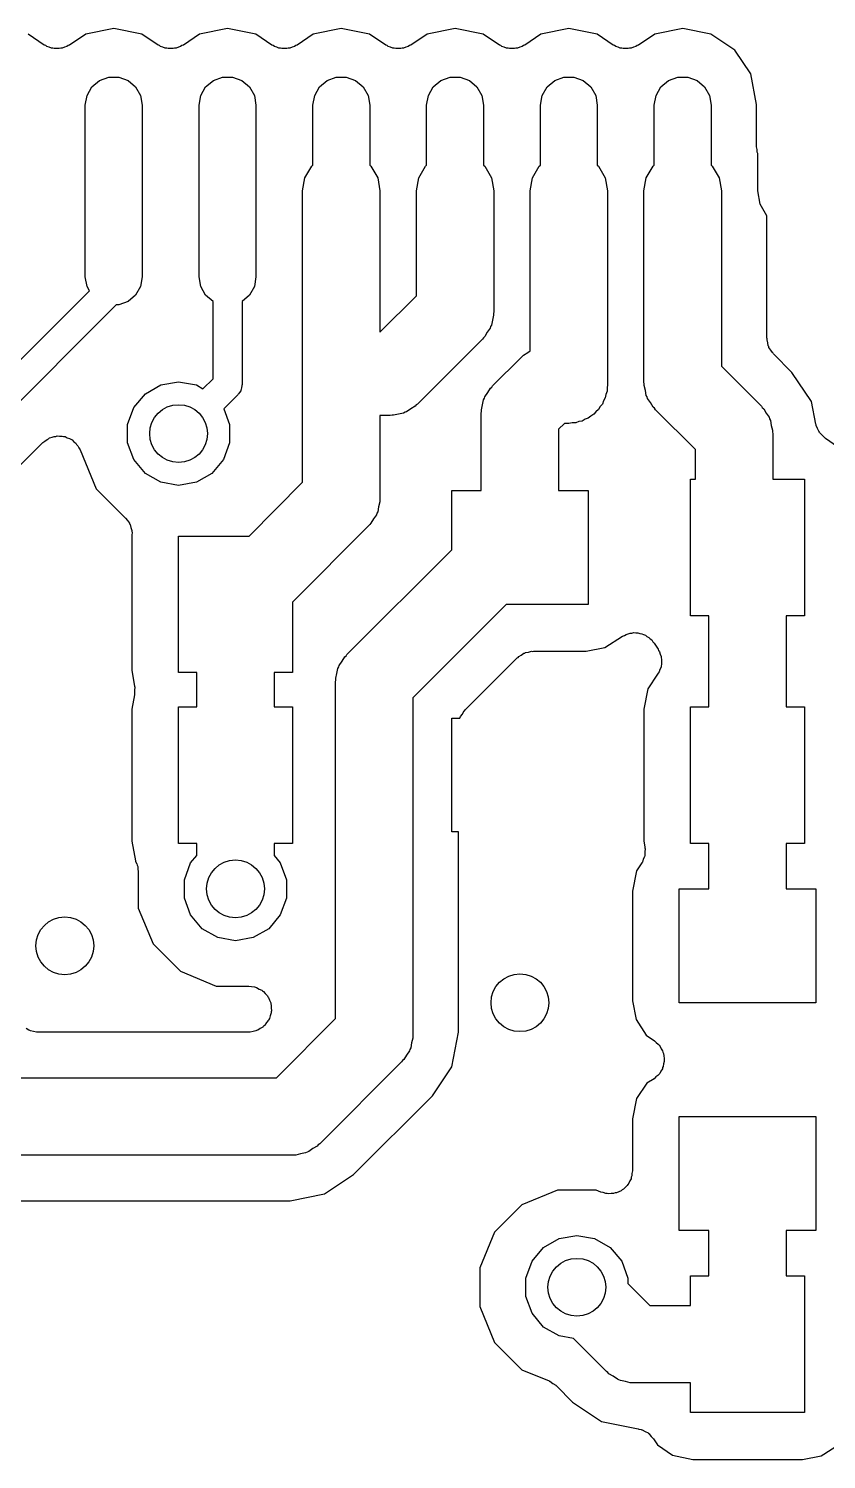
# Model space of a CAD drawing. Extents: x 85 to 210, y -138 to -65.
# Drawn here: x 152.84 to 156.35, y -130.26 to -123.97 of the extents above; entities that cross this region are included whole.
import ezdxf

# ---------------------------------------------------------------- set-up
doc = ezdxf.new("R2010")
doc.units = 0
doc.header["$MEASUREMENT"] = 0
doc.layers.add('BLACK', color=7, linetype='CONTINUOUS')

msp = doc.modelspace()

# ---------------------------------------------------------------- linework, layer by layer
at = {"layer": 'Black'}
for p, q in [((152.91, -124.043), (152.839, -123.995)), ((153.092, -123.995), (153.021, -124.043)), ((153.215, -123.971), (153.092, -123.995)), ((153.339, -123.995), (153.215, -123.971)), ((153.41, -124.043), (153.339, -123.995)), ((153.592, -123.995), (153.521, -124.043)), ((153.715, -123.971), (153.592, -123.995)), ((153.839, -123.995), (153.715, -123.971)), ((153.91, -124.043), (153.839, -123.995)), ((154.092, -123.995), (154.021, -124.043)), ((154.215, -123.971), (154.092, -123.995)), ((154.339, -123.995), (154.215, -123.971)), ((154.41, -124.043), (154.339, -123.995)), ((154.592, -123.995), (154.521, -124.043)), ((154.715, -123.971), (154.592, -123.995)), ((154.839, -123.995), (154.715, -123.971)), ((154.91, -124.043), (154.839, -123.995)), ((155.092, -123.995), (155.021, -124.043)), ((155.215, -123.971), (155.092, -123.995)), ((155.339, -123.995), (155.215, -123.971)), ((155.41, -124.043), (155.339, -123.995)), ((155.592, -123.995), (155.521, -124.043)), ((155.715, -123.971), (155.592, -123.995)), ((155.839, -123.995), (155.715, -123.971)), ((155.944, -124.065), (155.839, -123.995)), ((152.916, -124.045), (152.91, -124.043)), ((152.921, -124.049), (152.916, -124.045)), ((152.931, -124.052), (152.921, -124.049)), ((152.941, -124.057), (152.931, -124.052)), ((152.948, -124.057), (152.941, -124.057)), ((152.954, -124.059), (152.948, -124.057)), ((152.965, -124.058), (152.954, -124.059)), ((152.976, -124.059), (152.965, -124.058)), ((152.982, -124.057), (152.976, -124.059)), ((152.989, -124.057), (152.982, -124.057)), ((152.999, -124.052), (152.989, -124.057)), ((153.009, -124.049), (152.999, -124.052)), ((153.015, -124.045), (153.009, -124.049)), ((153.021, -124.043), (153.015, -124.045)), ((153.416, -124.045), (153.41, -124.043)), ((153.421, -124.049), (153.416, -124.045)), ((153.431, -124.052), (153.421, -124.049)), ((153.441, -124.057), (153.431, -124.052)), ((153.448, -124.057), (153.441, -124.057)), ((153.454, -124.059), (153.448, -124.057)), ((153.465, -124.058), (153.454, -124.059)), ((153.476, -124.059), (153.465, -124.058)), ((153.482, -124.057), (153.476, -124.059)), ((153.489, -124.057), (153.482, -124.057)), ((153.499, -124.052), (153.489, -124.057)), ((153.509, -124.049), (153.499, -124.052)), ((153.515, -124.045), (153.509, -124.049)), ((153.521, -124.043), (153.515, -124.045)), ((153.916, -124.045), (153.91, -124.043)), ((153.921, -124.049), (153.916, -124.045)), ((153.931, -124.052), (153.921, -124.049)), ((153.941, -124.057), (153.931, -124.052)), ((153.948, -124.057), (153.941, -124.057)), ((153.954, -124.059), (153.948, -124.057)), ((153.965, -124.058), (153.954, -124.059)), ((153.976, -124.059), (153.965, -124.058)), ((153.982, -124.057), (153.976, -124.059)), ((153.989, -124.057), (153.982, -124.057)), ((153.999, -124.052), (153.989, -124.057)), ((154.009, -124.049), (153.999, -124.052)), ((154.015, -124.045), (154.009, -124.049)), ((154.021, -124.043), (154.015, -124.045)), ((154.416, -124.045), (154.41, -124.043)), ((154.421, -124.049), (154.416, -124.045)), ((154.431, -124.052), (154.421, -124.049)), ((154.441, -124.057), (154.431, -124.052)), ((154.448, -124.057), (154.441, -124.057)), ((154.454, -124.059), (154.448, -124.057)), ((154.465, -124.058), (154.454, -124.059)), ((154.476, -124.059), (154.465, -124.058)), ((154.482, -124.057), (154.476, -124.059)), ((154.489, -124.057), (154.482, -124.057)), ((154.499, -124.052), (154.489, -124.057)), ((154.509, -124.049), (154.499, -124.052)), ((154.515, -124.045), (154.509, -124.049)), ((154.521, -124.043), (154.515, -124.045)), ((154.916, -124.045), (154.91, -124.043)), ((154.921, -124.049), (154.916, -124.045)), ((154.931, -124.052), (154.921, -124.049)), ((154.941, -124.057), (154.931, -124.052)), ((154.948, -124.057), (154.941, -124.057)), ((154.954, -124.059), (154.948, -124.057)), ((154.965, -124.058), (154.954, -124.059)), ((154.976, -124.059), (154.965, -124.058)), ((154.982, -124.057), (154.976, -124.059)), ((154.989, -124.057), (154.982, -124.057)), ((154.999, -124.052), (154.989, -124.057)), ((155.009, -124.049), (154.999, -124.052)), ((155.015, -124.045), (155.009, -124.049)), ((155.021, -124.043), (155.015, -124.045)), ((155.416, -124.045), (155.41, -124.043)), ((155.421, -124.049), (155.416, -124.045)), ((155.431, -124.052), (155.421, -124.049)), ((155.441, -124.057), (155.431, -124.052)), ((155.448, -124.057), (155.441, -124.057)), ((155.454, -124.059), (155.448, -124.057)), ((155.465, -124.058), (155.454, -124.059)), ((155.476, -124.059), (155.465, -124.058)), ((155.482, -124.057), (155.476, -124.059)), ((155.489, -124.057), (155.482, -124.057)), ((155.499, -124.052), (155.489, -124.057)), ((155.509, -124.049), (155.499, -124.052)), ((155.515, -124.045), (155.509, -124.049)), ((155.521, -124.043), (155.515, -124.045)), ((156.014, -124.17), (155.944, -124.065)), ((153.153, -124.199), (153.193, -124.184)), ((153.193, -124.184), (153.237, -124.184)), ((153.237, -124.184), (153.278, -124.199)), ((153.653, -124.199), (153.693, -124.184)), ((153.693, -124.184), (153.737, -124.184)), ((153.737, -124.184), (153.778, -124.199)), ((154.153, -124.199), (154.193, -124.184)), ((154.193, -124.184), (154.237, -124.184)), ((154.237, -124.184), (154.278, -124.199)), ((154.653, -124.199), (154.693, -124.184)), ((154.693, -124.184), (154.737, -124.184)), ((154.737, -124.184), (154.778, -124.199)), ((155.153, -124.199), (155.193, -124.184)), ((155.193, -124.184), (155.237, -124.184)), ((155.237, -124.184), (155.278, -124.199)), ((155.653, -124.199), (155.693, -124.184)), ((155.693, -124.184), (155.737, -124.184)), ((155.737, -124.184), (155.778, -124.199)), ((156.04, -124.304), (156.014, -124.17)), ((153.098, -124.265), (153.119, -124.227)), ((153.119, -124.227), (153.153, -124.199)), ((153.278, -124.199), (153.311, -124.227)), ((153.311, -124.227), (153.333, -124.265)), ((153.598, -124.265), (153.619, -124.227)), ((153.619, -124.227), (153.653, -124.199)), ((153.778, -124.199), (153.811, -124.227)), ((153.811, -124.227), (153.833, -124.265)), ((154.098, -124.265), (154.119, -124.227)), ((154.119, -124.227), (154.153, -124.199)), ((154.278, -124.199), (154.311, -124.227)), ((154.311, -124.227), (154.333, -124.265)), ((154.598, -124.265), (154.619, -124.227)), ((154.619, -124.227), (154.653, -124.199)), ((154.778, -124.199), (154.811, -124.227)), ((154.811, -124.227), (154.833, -124.265)), ((155.098, -124.265), (155.119, -124.227)), ((155.119, -124.227), (155.153, -124.199)), ((155.278, -124.199), (155.311, -124.227)), ((155.311, -124.227), (155.333, -124.265)), ((155.598, -124.265), (155.619, -124.227)), ((155.619, -124.227), (155.653, -124.199)), ((155.778, -124.199), (155.811, -124.227)), ((155.811, -124.227), (155.833, -124.265)), ((153.09, -124.307), (153.098, -124.265)), ((153.09, -125.061), (153.09, -124.307)), ((153.333, -124.265), (153.34, -124.307)), ((153.34, -124.307), (153.34, -125.061)), ((153.59, -124.307), (153.598, -124.265)), ((153.59, -125.061), (153.59, -124.307)), ((153.833, -124.265), (153.84, -124.307)), ((153.84, -124.307), (153.84, -125.061)), ((154.09, -124.307), (154.098, -124.265)), ((154.09, -124.571), (154.09, -124.307)), ((154.333, -124.265), (154.34, -124.307)), ((154.34, -124.307), (154.34, -124.571)), ((154.59, -124.307), (154.598, -124.265)), ((154.59, -124.571), (154.59, -124.307)), ((154.833, -124.265), (154.84, -124.307)), ((154.84, -124.307), (154.84, -124.571)), ((155.09, -124.307), (155.098, -124.265)), ((155.09, -124.571), (155.09, -124.307)), ((155.333, -124.265), (155.34, -124.307)), ((155.34, -124.307), (155.34, -124.571)), ((155.59, -124.307), (155.598, -124.265)), ((155.59, -124.571), (155.59, -124.307)), ((155.833, -124.265), (155.84, -124.307)), ((155.84, -124.307), (155.84, -124.571)), ((156.04, -124.491), (156.04, -124.304)), ((156.042, -124.502), (156.04, -124.491)), ((156.043, -124.514), (156.042, -124.502)), ((156.045, -124.519), (156.043, -124.514)), ((156.045, -124.684), (156.045, -124.519)), ((154.045, -124.684), (154.055, -124.626)), ((154.055, -124.626), (154.085, -124.575)), ((154.085, -124.575), (154.09, -124.571)), ((154.34, -124.571), (154.345, -124.575)), ((154.345, -124.575), (154.375, -124.626)), ((154.375, -124.626), (154.385, -124.684)), ((154.545, -124.684), (154.555, -124.626)), ((154.555, -124.626), (154.585, -124.575)), ((154.585, -124.575), (154.59, -124.571)), ((154.84, -124.571), (154.845, -124.575)), ((154.845, -124.575), (154.875, -124.626)), ((154.875, -124.626), (154.885, -124.684)), ((155.045, -124.684), (155.055, -124.626)), ((155.055, -124.626), (155.085, -124.575)), ((155.085, -124.575), (155.09, -124.571)), ((155.34, -124.571), (155.345, -124.575)), ((155.345, -124.575), (155.375, -124.626)), ((155.375, -124.626), (155.385, -124.684)), ((155.545, -124.684), (155.555, -124.626)), ((155.555, -124.626), (155.585, -124.575)), ((155.585, -124.575), (155.59, -124.571)), ((155.84, -124.571), (155.845, -124.575)), ((155.845, -124.575), (155.875, -124.626)), ((155.875, -124.626), (155.885, -124.684)), ((154.045, -125.5), (154.045, -124.684)), ((154.385, -124.684), (154.385, -125.305)), ((154.545, -125.145), (154.545, -124.684)), ((154.885, -124.684), (154.885, -125.215)), ((155.045, -125.387), (155.045, -124.684)), ((155.385, -124.684), (155.385, -125.535)), ((155.545, -125.524), (155.545, -124.684)), ((155.885, -124.684), (155.885, -125.454)), ((156.055, -124.742), (156.045, -124.684)), ((156.085, -124.794), (156.055, -124.742)), ((156.085, -125.33), (156.085, -124.794)), ((156.085, -124.794), (156.085, -124.794)), ((153.098, -125.104), (153.09, -125.061)), ((153.34, -125.061), (153.333, -125.104)), ((153.598, -125.104), (153.59, -125.061)), ((153.84, -125.061), (153.833, -125.104)), ((152.295, -125.936), (153.108, -125.123)), ((153.108, -125.123), (153.098, -125.104)), ((153.333, -125.104), (153.311, -125.142)), ((153.619, -125.142), (153.598, -125.104)), ((153.833, -125.104), (153.811, -125.142)), ((153.226, -125.184), (152.366, -126.045)), ((153.237, -125.184), (153.226, -125.184)), ((153.278, -125.17), (153.237, -125.184)), ((153.311, -125.142), (153.278, -125.17)), ((153.652, -125.169), (153.619, -125.142)), ((153.652, -125.509), (153.652, -125.169)), ((153.811, -125.142), (153.779, -125.169)), ((153.779, -125.169), (153.779, -125.535)), ((154.385, -125.305), (154.545, -125.145)), ((154.879, -125.251), (154.875, -125.273)), ((154.884, -125.23), (154.879, -125.251)), ((154.885, -125.215), (154.884, -125.222)), ((154.884, -125.222), (154.884, -125.23)), ((154.856, -125.305), (154.845, -125.324)), ((154.869, -125.287), (154.856, -125.305)), ((154.871, -125.28), (154.869, -125.287)), ((154.875, -125.273), (154.871, -125.28)), ((154.835, -125.335), (154.55, -125.62)), ((154.84, -125.329), (154.835, -125.335)), ((154.845, -125.324), (154.84, -125.329)), ((156.086, -125.334), (156.085, -125.33)), ((156.086, -125.338), (156.086, -125.334)), ((156.089, -125.351), (156.086, -125.338)), ((156.091, -125.364), (156.089, -125.351)), ((156.093, -125.368), (156.091, -125.364)), ((156.094, -125.372), (156.093, -125.368)), ((156.102, -125.383), (156.094, -125.372)), ((156.109, -125.394), (156.102, -125.383)), ((154.88, -125.54), (155.005, -125.415)), ((155.005, -125.415), (155.011, -125.41)), ((155.011, -125.41), (155.016, -125.405)), ((155.016, -125.405), (155.035, -125.394)), ((155.035, -125.394), (155.045, -125.387)), ((156.112, -125.397), (156.109, -125.394)), ((156.114, -125.4), (156.112, -125.397)), ((156.195, -125.481), (156.114, -125.4)), ((153.607, -125.553), (153.652, -125.509)), ((154.045, -125.964), (154.045, -125.5)), ((155.885, -125.454), (156.061, -125.63)), ((156.281, -125.609), (156.195, -125.481)), ((153.354, -125.575), (153.422, -125.536)), ((153.422, -125.536), (153.5, -125.522)), ((153.5, -125.522), (153.578, -125.536)), ((153.578, -125.536), (153.607, -125.553)), ((153.768, -125.569), (153.764, -125.576)), ((153.773, -125.562), (153.768, -125.569)), ((153.775, -125.557), (153.773, -125.559)), ((153.773, -125.559), (153.773, -125.562)), ((153.776, -125.548), (153.775, -125.557)), ((153.778, -125.54), (153.776, -125.548)), ((153.779, -125.535), (153.778, -125.538)), ((153.778, -125.538), (153.778, -125.54)), ((154.846, -125.588), (154.859, -125.57)), ((154.859, -125.57), (154.87, -125.551)), ((154.87, -125.551), (154.876, -125.546)), ((154.876, -125.546), (154.88, -125.54)), ((155.383, -125.564), (155.377, -125.578)), ((155.385, -125.535), (155.383, -125.55)), ((155.383, -125.55), (155.383, -125.564)), ((155.546, -125.532), (155.545, -125.524)), ((155.546, -125.539), (155.546, -125.532)), ((155.552, -125.561), (155.546, -125.539)), ((155.555, -125.582), (155.552, -125.561)), ((153.276, -125.71), (153.303, -125.636)), ((153.303, -125.636), (153.354, -125.575)), ((153.76, -125.58), (153.699, -125.641)), ((153.762, -125.577), (153.76, -125.58)), ((153.764, -125.576), (153.762, -125.577)), ((154.54, -125.63), (154.52, -125.641)), ((154.544, -125.624), (154.54, -125.63)), ((154.55, -125.62), (154.544, -125.624)), ((154.831, -125.645), (154.836, -125.624)), ((154.836, -125.624), (154.84, -125.602)), ((154.84, -125.602), (154.844, -125.595)), ((154.844, -125.595), (154.846, -125.588)), ((155.353, -125.631), (155.345, -125.644)), ((155.362, -125.62), (155.353, -125.631)), ((155.367, -125.606), (155.362, -125.62)), ((155.375, -125.593), (155.367, -125.606)), ((155.377, -125.578), (155.375, -125.593)), ((155.559, -125.589), (155.555, -125.582)), ((155.561, -125.596), (155.559, -125.589)), ((155.574, -125.614), (155.561, -125.596)), ((155.585, -125.634), (155.574, -125.614)), ((155.591, -125.638), (155.585, -125.634)), ((156.061, -125.63), (156.065, -125.636)), ((156.065, -125.636), (156.071, -125.641)), ((156.3, -125.708), (156.281, -125.609)), ((153.699, -125.641), (153.724, -125.71)), ((154.43, -125.67), (154.385, -125.67)), ((154.385, -125.67), (154.385, -126.035)), ((154.438, -125.669), (154.43, -125.67)), ((154.445, -125.669), (154.438, -125.669)), ((154.467, -125.664), (154.445, -125.669)), ((154.488, -125.66), (154.467, -125.664)), ((154.495, -125.656), (154.488, -125.66)), ((154.502, -125.654), (154.495, -125.656)), ((154.52, -125.641), (154.502, -125.654)), ((154.83, -125.66), (154.831, -125.653)), ((154.83, -126), (154.83, -125.66)), ((154.831, -125.653), (154.831, -125.645)), ((155.259, -125.697), (155.245, -125.702)), ((155.273, -125.695), (155.259, -125.697)), ((155.286, -125.687), (155.273, -125.695)), ((155.3, -125.682), (155.286, -125.687)), ((155.312, -125.673), (155.3, -125.682)), ((155.324, -125.665), (155.312, -125.673)), ((155.334, -125.654), (155.324, -125.665)), ((155.345, -125.644), (155.334, -125.654)), ((155.595, -125.645), (155.591, -125.638)), ((155.771, -125.82), (155.595, -125.645)), ((156.071, -125.641), (156.082, -125.66)), ((156.082, -125.66), (156.095, -125.678)), ((156.095, -125.678), (156.097, -125.685)), ((156.097, -125.685), (156.101, -125.692)), ((156.101, -125.692), (156.104, -125.714)), ((152.944, -125.766), (152.954, -125.762)), ((152.954, -125.762), (152.96, -125.762)), ((152.96, -125.762), (152.966, -125.76)), ((152.966, -125.76), (152.977, -125.761)), ((152.977, -125.761), (152.988, -125.761)), ((152.988, -125.761), (152.995, -125.763)), ((153.276, -125.79), (153.276, -125.71)), ((153.724, -125.71), (153.724, -125.79)), ((155.196, -125.705), (155.17, -125.73)), ((155.17, -125.73), (155.17, -126)), ((155.215, -125.705), (155.196, -125.705)), ((155.23, -125.702), (155.215, -125.705)), ((155.245, -125.702), (155.23, -125.702)), ((156.104, -125.714), (156.11, -125.735)), ((156.11, -125.735), (156.109, -125.743)), ((156.109, -125.743), (156.111, -125.75)), ((156.111, -125.75), (156.111, -125.95)), ((156.302, -125.712), (156.3, -125.708)), ((156.302, -125.715), (156.302, -125.712)), ((156.308, -125.728), (156.302, -125.715)), ((156.313, -125.74), (156.308, -125.728)), ((156.316, -125.743), (156.313, -125.74)), ((156.317, -125.747), (156.316, -125.743)), ((156.327, -125.756), (156.317, -125.747)), ((156.336, -125.766), (156.327, -125.756)), ((152.514, -126.179), (152.904, -125.789)), ((152.904, -125.789), (152.913, -125.783)), ((152.913, -125.783), (152.922, -125.776)), ((152.922, -125.776), (152.928, -125.773)), ((152.928, -125.773), (152.933, -125.769)), ((152.933, -125.769), (152.944, -125.766)), ((152.995, -125.763), (153.001, -125.763)), ((153.001, -125.763), (153.011, -125.768)), ((153.011, -125.768), (153.021, -125.771)), ((153.021, -125.771), (153.027, -125.775)), ((153.027, -125.775), (153.033, -125.778)), ((153.033, -125.778), (153.04, -125.786)), ((153.04, -125.786), (153.049, -125.792)), ((153.049, -125.792), (153.052, -125.798)), ((153.052, -125.798), (153.057, -125.803)), ((153.057, -125.803), (153.062, -125.812)), ((153.062, -125.812), (153.068, -125.822)), ((153.068, -125.822), (153.138, -125.992)), ((153.303, -125.864), (153.276, -125.79)), ((153.724, -125.79), (153.697, -125.864)), ((155.771, -125.95), (155.771, -125.82)), ((156.339, -125.768), (156.336, -125.766)), ((156.342, -125.771), (156.339, -125.768)), ((156.396, -125.808), (156.342, -125.771)), ((153.354, -125.925), (153.303, -125.864)), ((153.697, -125.864), (153.646, -125.925)), ((153.422, -125.964), (153.354, -125.925)), ((153.646, -125.925), (153.578, -125.964)), ((155.75, -126.55), (155.75, -125.95)), ((155.75, -125.95), (155.771, -125.95)), ((156.111, -125.95), (156.25, -125.95)), ((156.25, -125.95), (156.25, -126.55)), ((153.138, -125.992), (153.267, -126.121)), ((153.5, -125.978), (153.422, -125.964)), ((153.578, -125.964), (153.5, -125.978)), ((153.81, -126.2), (154.045, -125.964)), ((154.7, -126.26), (154.7, -126)), ((154.7, -126), (154.83, -126)), ((155.17, -126), (155.3, -126)), ((155.3, -126), (155.3, -126.5)), ((154.379, -126.071), (154.375, -126.093)), ((154.384, -126.05), (154.379, -126.071)), ((154.385, -126.035), (154.384, -126.042)), ((154.384, -126.042), (154.384, -126.05)), ((153.267, -126.121), (153.275, -126.132)), ((153.275, -126.132), (153.284, -126.143)), ((154.356, -126.125), (154.345, -126.144)), ((154.369, -126.107), (154.356, -126.125)), ((154.371, -126.099), (154.369, -126.107)), ((154.375, -126.093), (154.371, -126.099)), ((153.284, -126.143), (153.285, -126.147)), ((153.285, -126.147), (153.287, -126.149)), ((153.287, -126.149), (153.29, -126.163)), ((153.29, -126.163), (153.295, -126.176)), ((153.296, -126.183), (153.294, -126.197)), ((153.294, -126.197), (153.294, -126.202)), ((153.294, -126.202), (153.294, -126.791)), ((153.295, -126.176), (153.295, -126.18)), ((153.295, -126.18), (153.296, -126.183)), ((153.5, -126.8), (153.5, -126.2)), ((153.5, -126.2), (153.81, -126.2)), ((154.335, -126.155), (154, -126.49)), ((154.34, -126.149), (154.335, -126.155)), ((154.345, -126.144), (154.34, -126.149)), ((154.24, -126.72), (154.7, -126.26)), ((154, -126.49), (154, -126.8)), ((154.94, -126.5), (154.53, -126.91)), ((155.3, -126.5), (154.94, -126.5)), ((155.83, -126.55), (155.75, -126.55)), ((155.83, -126.95), (155.83, -126.55)), ((156.25, -126.55), (156.17, -126.55)), ((156.17, -126.55), (156.17, -126.95)), ((155.373, -126.69), (155.451, -126.64)), ((155.451, -126.64), (155.46, -126.637)), ((155.46, -126.637), (155.467, -126.632)), ((155.467, -126.632), (155.475, -126.63)), ((155.475, -126.63), (155.484, -126.627)), ((155.484, -126.627), (155.492, -126.626)), ((155.492, -126.626), (155.501, -126.624)), ((155.501, -126.624), (155.509, -126.625)), ((155.509, -126.625), (155.518, -126.625)), ((155.518, -126.625), (155.527, -126.628)), ((155.527, -126.628), (155.535, -126.629)), ((155.535, -126.629), (155.543, -126.633)), ((155.543, -126.633), (155.551, -126.635)), ((155.551, -126.635), (155.558, -126.641)), ((155.558, -126.641), (155.566, -126.645)), ((155.291, -126.706), (155.373, -126.69)), ((155.566, -126.645), (155.572, -126.651)), ((155.572, -126.651), (155.579, -126.656)), ((155.579, -126.656), (155.584, -126.664)), ((155.584, -126.664), (155.59, -126.67)), ((155.59, -126.67), (155.607, -126.697)), ((155.607, -126.697), (155.609, -126.703)), ((155.609, -126.703), (155.613, -126.708)), ((154.204, -126.775), (154.206, -126.768)), ((154.206, -126.768), (154.219, -126.75)), ((154.219, -126.75), (154.23, -126.731)), ((154.23, -126.731), (154.236, -126.726)), ((154.236, -126.726), (154.24, -126.72)), ((154.759, -126.964), (154.988, -126.735)), ((154.988, -126.735), (154.992, -126.733)), ((154.992, -126.733), (154.995, -126.729)), ((154.995, -126.729), (155.006, -126.723)), ((155.006, -126.723), (155.017, -126.715)), ((155.017, -126.715), (155.021, -126.714)), ((155.021, -126.714), (155.025, -126.712)), ((155.025, -126.712), (155.037, -126.71)), ((155.037, -126.71), (155.05, -126.706)), ((155.05, -126.706), (155.054, -126.707)), ((155.054, -126.707), (155.059, -126.706)), ((155.059, -126.706), (155.291, -126.706)), ((155.613, -126.708), (155.616, -126.719)), ((155.616, -126.719), (155.62, -126.729)), ((155.62, -126.729), (155.621, -126.735)), ((155.622, -126.764), (155.62, -126.77)), ((155.621, -126.735), (155.622, -126.741)), ((155.622, -126.741), (155.622, -126.752)), ((155.622, -126.752), (155.622, -126.764)), ((153.294, -126.791), (153.307, -126.859)), ((153.58, -126.8), (153.5, -126.8)), ((153.58, -126.95), (153.58, -126.8)), ((154, -126.8), (153.92, -126.8)), ((153.92, -126.8), (153.92, -126.95)), ((154.191, -126.825), (154.196, -126.804)), ((154.191, -126.833), (154.191, -126.825)), ((154.196, -126.804), (154.2, -126.782)), ((154.2, -126.782), (154.204, -126.775)), ((155.605, -126.807), (155.562, -126.871)), ((155.608, -126.802), (155.605, -126.807)), ((155.612, -126.797), (155.608, -126.802)), ((155.615, -126.786), (155.612, -126.797)), ((155.62, -126.776), (155.615, -126.786)), ((155.62, -126.77), (155.62, -126.776)), ((153.307, -126.859), (153.307, -126.861)), ((153.307, -126.861), (153.308, -126.863)), ((153.308, -126.863), (153.307, -126.878)), ((153.307, -126.878), (153.307, -126.894)), ((153.307, -126.894), (153.307, -126.896)), ((154.19, -126.84), (154.191, -126.833)), ((154.19, -128.32), (154.19, -126.84)), ((155.562, -126.871), (155.544, -126.96)), ((153.307, -126.898), (153.294, -126.96)), ((153.307, -126.896), (153.307, -126.898)), ((153.5, -127.55), (153.5, -126.95)), ((153.5, -126.95), (153.58, -126.95)), ((153.92, -126.95), (154, -126.95)), ((154, -126.95), (154, -127.55)), ((154.53, -126.91), (154.53, -128.39)), ((155.75, -127.55), (155.75, -126.95)), ((155.75, -126.95), (155.83, -126.95)), ((156.17, -126.95), (156.25, -126.95)), ((156.25, -126.95), (156.25, -127.55)), ((153.294, -126.96), (153.294, -127.541)), ((154.7, -127.5), (154.7, -127)), ((154.7, -127), (154.736, -127)), ((154.736, -127), (154.738, -126.997)), ((154.738, -126.997), (154.739, -126.992)), ((154.739, -126.992), (154.747, -126.982)), ((154.747, -126.982), (154.753, -126.97)), ((154.753, -126.97), (154.757, -126.968)), ((154.757, -126.968), (154.759, -126.964)), ((155.544, -126.96), (155.544, -127.541)), ((154.73, -127.5), (154.7, -127.5)), ((154.73, -128.38), (154.73, -127.5)), ((153.294, -127.541), (153.31, -127.627)), ((153.58, -127.55), (153.5, -127.55)), ((153.58, -127.603), (153.58, -127.55)), ((154, -127.55), (153.92, -127.55)), ((153.92, -127.55), (153.92, -127.603)), ((155.544, -127.541), (155.549, -127.565)), ((155.549, -127.565), (155.549, -127.57)), ((155.549, -127.57), (155.55, -127.574)), ((155.55, -127.574), (155.549, -127.587)), ((155.83, -127.55), (155.75, -127.55)), ((155.83, -127.75), (155.83, -127.55)), ((156.25, -127.55), (156.17, -127.55)), ((156.17, -127.55), (156.17, -127.75)), ((153.31, -127.627), (153.311, -127.63)), ((153.311, -127.63), (153.317, -127.64)), ((153.317, -127.64), (153.318, -127.646)), ((153.318, -127.646), (153.321, -127.652)), ((153.526, -127.71), (153.553, -127.636)), ((153.553, -127.636), (153.58, -127.603)), ((153.92, -127.603), (153.947, -127.636)), ((153.947, -127.636), (153.974, -127.71)), ((155.533, -127.64), (155.512, -127.671)), ((155.535, -127.636), (155.533, -127.64)), ((155.538, -127.633), (155.535, -127.636)), ((155.542, -127.62), (155.538, -127.633)), ((155.547, -127.609), (155.542, -127.62)), ((155.548, -127.604), (155.547, -127.609)), ((155.549, -127.6), (155.548, -127.604)), ((155.549, -127.587), (155.549, -127.6)), ((153.321, -127.652), (153.321, -127.663)), ((153.321, -127.663), (153.323, -127.674)), ((153.323, -127.674), (153.323, -127.835)), ((153.526, -127.79), (153.526, -127.71)), ((153.974, -127.71), (153.974, -127.79)), ((155.512, -127.671), (155.494, -127.76)), ((155.494, -127.76), (155.494, -128.241)), ((155.7, -128.25), (155.7, -127.75)), ((155.7, -127.75), (155.83, -127.75)), ((156.17, -127.75), (156.3, -127.75)), ((156.3, -127.75), (156.3, -128.25)), ((153.323, -127.835), (153.388, -127.992)), ((153.553, -127.864), (153.526, -127.79)), ((153.974, -127.79), (153.947, -127.864)), ((153.604, -127.925), (153.553, -127.864)), ((153.947, -127.864), (153.896, -127.925)), ((153.672, -127.964), (153.604, -127.925)), ((153.896, -127.925), (153.828, -127.964)), ((153.388, -127.992), (153.508, -128.112)), ((153.75, -127.978), (153.672, -127.964)), ((153.828, -127.964), (153.75, -127.978)), ((153.508, -128.112), (153.665, -128.177)), ((153.665, -128.177), (153.808, -128.177)), ((153.808, -128.177), (153.821, -128.179)), ((153.821, -128.179), (153.834, -128.18)), ((153.834, -128.18), (153.838, -128.182)), ((153.838, -128.182), (153.843, -128.183)), ((153.843, -128.183), (153.854, -128.19)), ((153.854, -128.19), (153.866, -128.195)), ((153.866, -128.195), (153.869, -128.198)), ((153.869, -128.198), (153.873, -128.201)), ((153.873, -128.201), (153.881, -128.21)), ((153.881, -128.21), (153.89, -128.22)), ((153.89, -128.22), (153.892, -128.224)), ((153.892, -128.224), (153.895, -128.227)), ((153.895, -128.227), (153.899, -128.239)), ((153.899, -128.239), (153.905, -128.251)), ((153.905, -128.251), (153.905, -128.256)), ((153.905, -128.256), (153.907, -128.26)), ((153.907, -128.26), (153.907, -128.273)), ((153.907, -128.273), (153.908, -128.286)), ((155.494, -128.241), (155.51, -128.323)), ((156.3, -128.25), (155.7, -128.25)), ((153.886, -128.337), (153.879, -128.348)), ((153.895, -128.327), (153.886, -128.337)), ((153.896, -128.323), (153.895, -128.327)), ((153.899, -128.319), (153.896, -128.323)), ((153.902, -128.307), (153.899, -128.319)), ((153.907, -128.295), (153.902, -128.307)), ((153.908, -128.286), (153.907, -128.29)), ((153.907, -128.29), (153.907, -128.295)), ((153.93, -128.58), (154.19, -128.32)), ((155.51, -128.323), (155.554, -128.392)), ((152.842, -128.371), (152.831, -128.363)), ((152.846, -128.372), (152.842, -128.371)), ((152.85, -128.374), (152.846, -128.372)), ((152.863, -128.376), (152.85, -128.374)), ((152.875, -128.38), (152.863, -128.376)), ((152.88, -128.379), (152.875, -128.38)), ((152.884, -128.38), (152.88, -128.379)), ((153.805, -128.38), (152.884, -128.38)), ((153.81, -128.379), (153.805, -128.38)), ((153.814, -128.38), (153.81, -128.379)), ((153.827, -128.376), (153.814, -128.38)), ((153.84, -128.374), (153.827, -128.376)), ((153.843, -128.372), (153.84, -128.374)), ((153.848, -128.371), (153.843, -128.372)), ((153.858, -128.363), (153.848, -128.371)), ((153.87, -128.357), (153.858, -128.363)), ((153.872, -128.354), (153.87, -128.357)), ((153.874, -128.352), (153.872, -128.354)), ((153.872, -128.354), (153.872, -128.354)), ((153.876, -128.351), (153.874, -128.352)), ((153.879, -128.348), (153.876, -128.351)), ((154.53, -128.39), (154.529, -128.397)), ((154.529, -128.397), (154.529, -128.405)), ((154.7, -128.531), (154.73, -128.38)), ((155.554, -128.392), (155.591, -128.417)), ((154.514, -128.462), (154.501, -128.48)), ((154.516, -128.455), (154.514, -128.462)), ((154.52, -128.448), (154.516, -128.455)), ((154.524, -128.426), (154.52, -128.448)), ((154.529, -128.405), (154.524, -128.426)), ((155.591, -128.417), (155.599, -128.425)), ((155.599, -128.425), (155.608, -128.432)), ((155.608, -128.432), (155.611, -128.437)), ((155.611, -128.437), (155.616, -128.442)), ((155.616, -128.442), (155.621, -128.452)), ((155.621, -128.452), (155.627, -128.461)), ((155.627, -128.461), (155.628, -128.467)), ((154.48, -128.51), (154.12, -128.87)), ((154.484, -128.504), (154.48, -128.51)), ((154.49, -128.499), (154.484, -128.504)), ((154.501, -128.48), (154.49, -128.499)), ((155.628, -128.467), (155.631, -128.473)), ((155.631, -128.518), (155.63, -128.53)), ((155.631, -128.473), (155.632, -128.484)), ((155.634, -128.508), (155.631, -128.518)), ((155.632, -128.484), (155.634, -128.495)), ((155.634, -128.495), (155.634, -128.501)), ((155.634, -128.501), (155.634, -128.508)), ((152.76, -128.58), (153.93, -128.58)), ((154.615, -128.659), (154.7, -128.531)), ((155.589, -128.584), (155.558, -128.604)), ((155.597, -128.576), (155.589, -128.584)), ((155.606, -128.57), (155.597, -128.576)), ((155.61, -128.565), (155.606, -128.57)), ((155.614, -128.561), (155.61, -128.565)), ((155.619, -128.551), (155.614, -128.561)), ((155.626, -128.541), (155.619, -128.551)), ((155.627, -128.535), (155.626, -128.541)), ((155.63, -128.53), (155.627, -128.535)), ((155.558, -128.604), (155.512, -128.671)), ((154.269, -129.005), (154.615, -128.659)), ((155.512, -128.671), (155.494, -128.76)), ((155.494, -128.76), (155.494, -128.989)), ((155.7, -129.25), (155.7, -128.75)), ((155.7, -128.75), (156.3, -128.75)), ((156.3, -128.75), (156.3, -129.25)), ((154.072, -128.904), (154.065, -128.906)), ((154.09, -128.891), (154.072, -128.904)), ((154.109, -128.88), (154.09, -128.891)), ((154.114, -128.874), (154.109, -128.88)), ((154.12, -128.87), (154.114, -128.874)), ((154, -128.92), (152.689, -128.92)), ((154.007, -128.919), (154, -128.92)), ((154.015, -128.919), (154.007, -128.919)), ((154.036, -128.914), (154.015, -128.919)), ((154.058, -128.91), (154.036, -128.914)), ((154.065, -128.906), (154.058, -128.91)), ((154.141, -129.09), (154.269, -129.005)), ((155.488, -129.023), (155.483, -129.033)), ((155.489, -129.017), (155.488, -129.023)), ((155.492, -129.011), (155.489, -129.017)), ((155.494, -128.989), (155.492, -129)), ((155.492, -129), (155.492, -129.011)), ((153.99, -129.12), (154.141, -129.09)), ((155.165, -129.073), (155.008, -129.138)), ((155.335, -129.073), (155.165, -129.073)), ((155.356, -129.082), (155.335, -129.073)), ((155.366, -129.084), (155.356, -129.082)), ((155.377, -129.088), (155.366, -129.084)), ((155.383, -129.088), (155.377, -129.088)), ((155.39, -129.089), (155.383, -129.088)), ((155.401, -129.088), (155.39, -129.089)), ((155.411, -129.088), (155.401, -129.088)), ((155.418, -129.085), (155.411, -129.088)), ((155.424, -129.085), (155.418, -129.085)), ((155.434, -129.08), (155.424, -129.085)), ((155.444, -129.076), (155.434, -129.08)), ((155.449, -129.072), (155.444, -129.076)), ((155.455, -129.069), (155.449, -129.072)), ((155.462, -129.061), (155.455, -129.069)), ((155.471, -129.053), (155.462, -129.061)), ((155.474, -129.048), (155.471, -129.053)), ((155.478, -129.043), (155.474, -129.048)), ((155.483, -129.033), (155.478, -129.043)), ((152.699, -129.12), (153.99, -129.12)), ((155.008, -129.138), (154.888, -129.258)), ((154.888, -129.258), (154.823, -129.415)), ((155.172, -129.286), (155.25, -129.272)), ((155.25, -129.272), (155.328, -129.286)), ((155.83, -129.25), (155.7, -129.25)), ((155.83, -129.45), (155.83, -129.25)), ((156.3, -129.25), (156.17, -129.25)), ((156.17, -129.25), (156.17, -129.45)), ((155.053, -129.386), (155.104, -129.325)), ((155.104, -129.325), (155.172, -129.286)), ((155.328, -129.286), (155.396, -129.325)), ((155.396, -129.325), (155.447, -129.386)), ((155.026, -129.46), (155.053, -129.386)), ((155.447, -129.386), (155.474, -129.46)), ((154.823, -129.415), (154.823, -129.585)), ((155.026, -129.54), (155.026, -129.46)), ((155.474, -129.46), (155.474, -129.484)), ((155.75, -129.58), (155.75, -129.45)), ((155.75, -129.45), (155.83, -129.45)), ((156.17, -129.45), (156.25, -129.45)), ((156.25, -129.45), (156.25, -130.05)), ((155.474, -129.484), (155.57, -129.58)), ((154.823, -129.585), (154.888, -129.742)), ((155.053, -129.614), (155.026, -129.54)), ((155.57, -129.58), (155.75, -129.58)), ((155.104, -129.675), (155.053, -129.614)), ((155.172, -129.714), (155.104, -129.675)), ((155.235, -129.725), (155.172, -129.714)), ((154.888, -129.742), (155.008, -129.862)), ((155.38, -129.87), (155.235, -129.725)), ((155.008, -129.862), (155.128, -129.911)), ((155.386, -129.874), (155.38, -129.87)), ((155.391, -129.88), (155.386, -129.874)), ((155.41, -129.891), (155.391, -129.88)), ((155.428, -129.904), (155.41, -129.891)), ((155.435, -129.906), (155.428, -129.904)), ((155.442, -129.91), (155.435, -129.906)), ((155.464, -129.914), (155.442, -129.91)), ((155.128, -129.911), (155.129, -129.913)), ((155.129, -129.913), (155.131, -129.913)), ((155.131, -129.913), (155.144, -129.922)), ((155.144, -129.922), (155.157, -129.93)), ((155.157, -129.93), (155.158, -129.932)), ((155.158, -129.932), (155.16, -129.933)), ((155.16, -129.933), (155.231, -130.005)), ((155.485, -129.919), (155.464, -129.914)), ((155.493, -129.919), (155.485, -129.919)), ((155.5, -129.92), (155.493, -129.919)), ((155.75, -129.92), (155.5, -129.92)), ((155.75, -130.05), (155.75, -129.92)), ((155.231, -130.005), (155.359, -130.09)), ((155.359, -130.09), (155.52, -130.122)), ((156.25, -130.05), (155.75, -130.05)), ((155.52, -130.122), (155.523, -130.123)), ((155.523, -130.123), (155.533, -130.124)), ((155.533, -130.124), (155.535, -130.126)), ((155.535, -130.126), (155.537, -130.126)), ((155.537, -130.126), (155.55, -130.134)), ((155.55, -130.134), (155.563, -130.14)), ((155.563, -130.14), (155.565, -130.142)), ((155.565, -130.142), (155.567, -130.143)), ((155.567, -130.143), (155.577, -130.155)), ((155.577, -130.155), (155.587, -130.166)), ((155.587, -130.166), (155.604, -130.192)), ((155.604, -130.192), (155.671, -130.238)), ((156.335, -130.233), (156.392, -130.196)), ((155.671, -130.238), (155.76, -130.256)), ((155.76, -130.256), (156.241, -130.256)), ((156.241, -130.256), (156.323, -130.24)), ((156.323, -130.24), (156.335, -130.233)), ((156.335, -130.233), (156.335, -130.233))]:
    msp.add_line(p, q, dxfattribs=at)
for centre in [(153.5, -125.75), (153.75, -127.75), (153, -128), (155, -128.25), (155.25, -129.5)]:
    msp.add_circle(centre, 0.127, dxfattribs=at)

doc.saveas('drawing.dxf')
